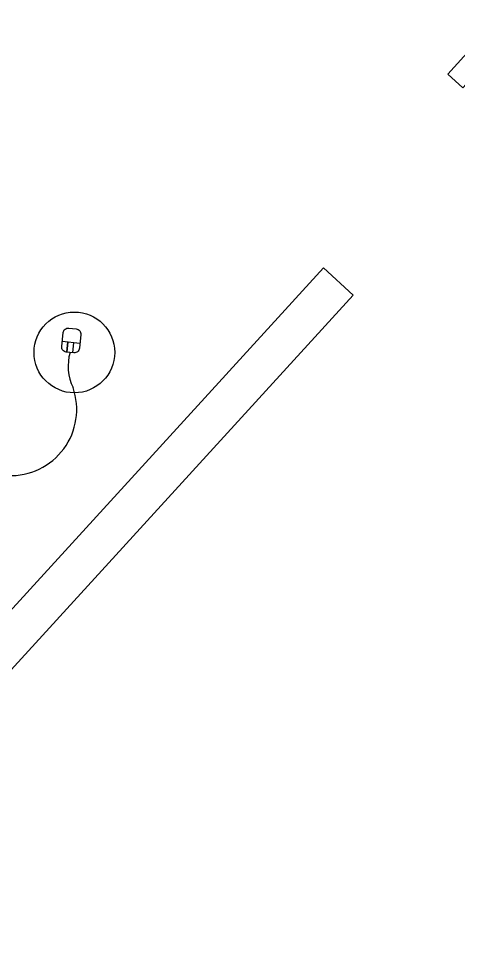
# Model space of a CAD drawing. Extents: x -1.7 to 87, y -33.6 to 19.
# Drawn here: x 72.5 to 73.59, y -21.887 to -19.565 of the extents above; entities that cross this region are included whole.
import ezdxf

# ---------------------------------------------------------------- set-up
doc = ezdxf.new("R2010")
doc.units = 0
doc.layers.add('AR-MOB', color=2, linetype='Continuous')
doc.layers.add('AR-POR', color=1, linetype='Continuous')

# ---------------------------------------------------------------- blocks, each defined once
blk = doc.blocks.new('estacao de trabalho 290 x 150')
at = {"color": 2}
for p, q in [((0.8666, 0.4291), (0.887, 0.4442)), ((0.887, 0.4442), (0.8666, 0.4291)), ((0.8789, 0.4551), (0.905, 0.4198)), ((0.8758, 0.4167), (0.8962, 0.4318))]:
    blk.add_line(p, q, dxfattribs=at)
blk.add_lwpolyline([(0.925, 0.4502, -0.414214), (0.9224, 0.4327), (0.8947, 0.4122, -0.414214), (0.8772, 0.4148), (0.8659, 0.43, -0.414214), (0.8686, 0.4475), (0.8963, 0.468, -0.414214), (0.9138, 0.4654)], format="xyb", close=True, dxfattribs=at)
blk.add_lwpolyline([(-1.45, 0), (1.45, 0), (1.45, 0.1), (-1.45, 0.1)], close=True, dxfattribs=at)
at = {"color": 1}
blk.add_circle((0.8788, 0.4144), 0.1, dxfattribs=at)
at = {"color": 2}
for centre, radius, start, end in [((0.9266, 0.3121), 0.1233, 116.5016, 158.0859), ((0.6679, 0.436), 0.164, 220.341, 331.6287)]:
    blk.add_arc(centre, radius, start, end, dxfattribs=at)

msp = doc.modelspace()

# ---------------------------------------------------------------- linework, layer by layer
at = {"layer": 'AR-POR'}
msp.add_lwpolyline([(74.2057, -19.0689), (73.6014, -19.7358), (73.5644, -19.7022), (74.1687, -19.0353)], close=True, dxfattribs=at)

# ---------------------------------------------------------------- block references
at = {"layer": 'AR-MOB', "rotation": 47.56489712505636}
msp.add_blockref('estacao de trabalho 290 x 150', (72.3513, -21.3196), dxfattribs=at)

doc.saveas('drawing.dxf')
